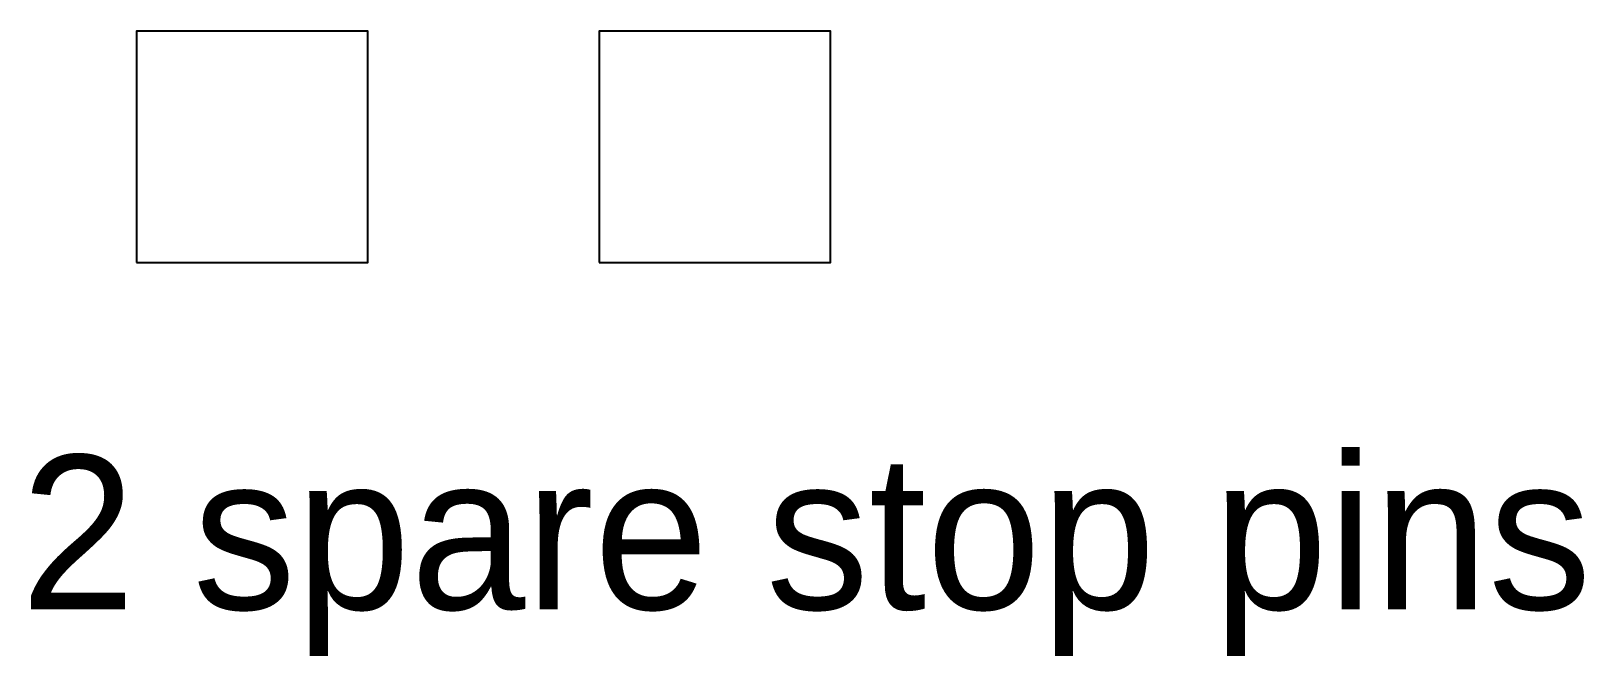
# Model space of a CAD drawing. Header units: metres. Extents: x -1.4 to 18.8, y -5.1 to 3.
import ezdxf

# ---------------------------------------------------------------- set-up
doc = ezdxf.new("R2010")
doc.units = ezdxf.units.M
doc.layers.add('CUT', color=1, linetype='CONTINUOUS')
doc.layers.add('MARK', color=5, linetype='CONTINUOUS')

msp = doc.modelspace()

# ---------------------------------------------------------------- linework, layer by layer
at = {"layer": 'CUT'}
for points in [[(0, 0), (3, 0), (3, 3), (0, 3)], [(6, 0), (9, 0), (9, 3), (6, 3)]]:
    msp.add_lwpolyline(points, close=True, dxfattribs=at)

# ---------------------------------------------------------------- texts
at = {"layer": 'MARK'}
msp.add_text('2 spare stop pins', height=2, dxfattribs=at).set_placement((-1.5, -4.5))

doc.saveas('drawing.dxf')
